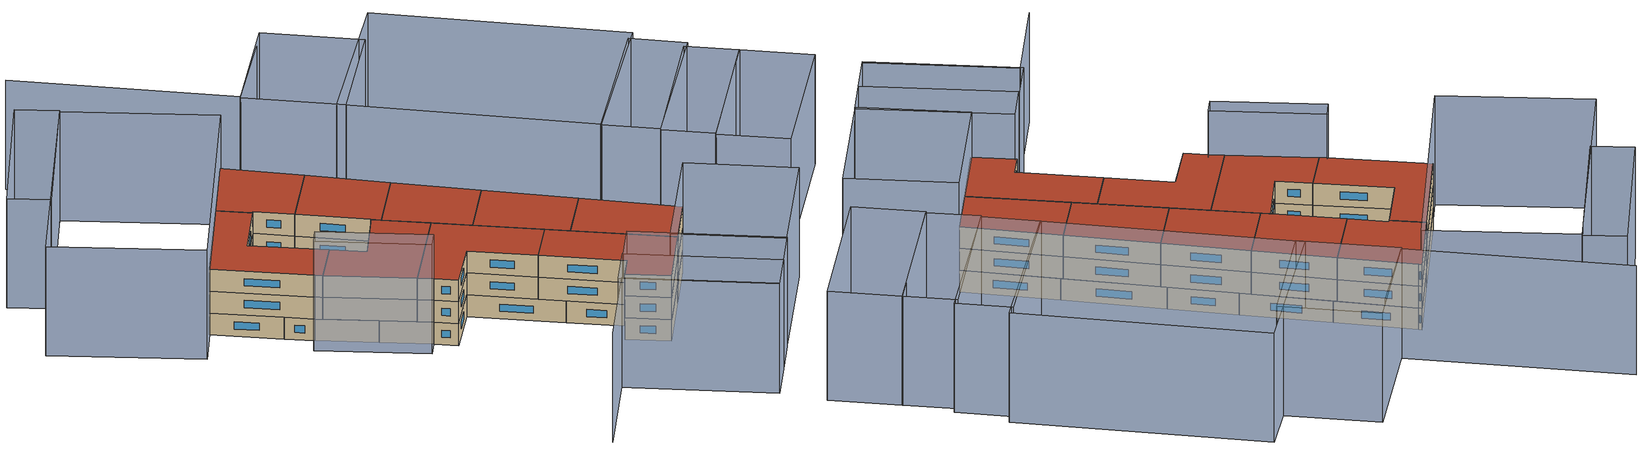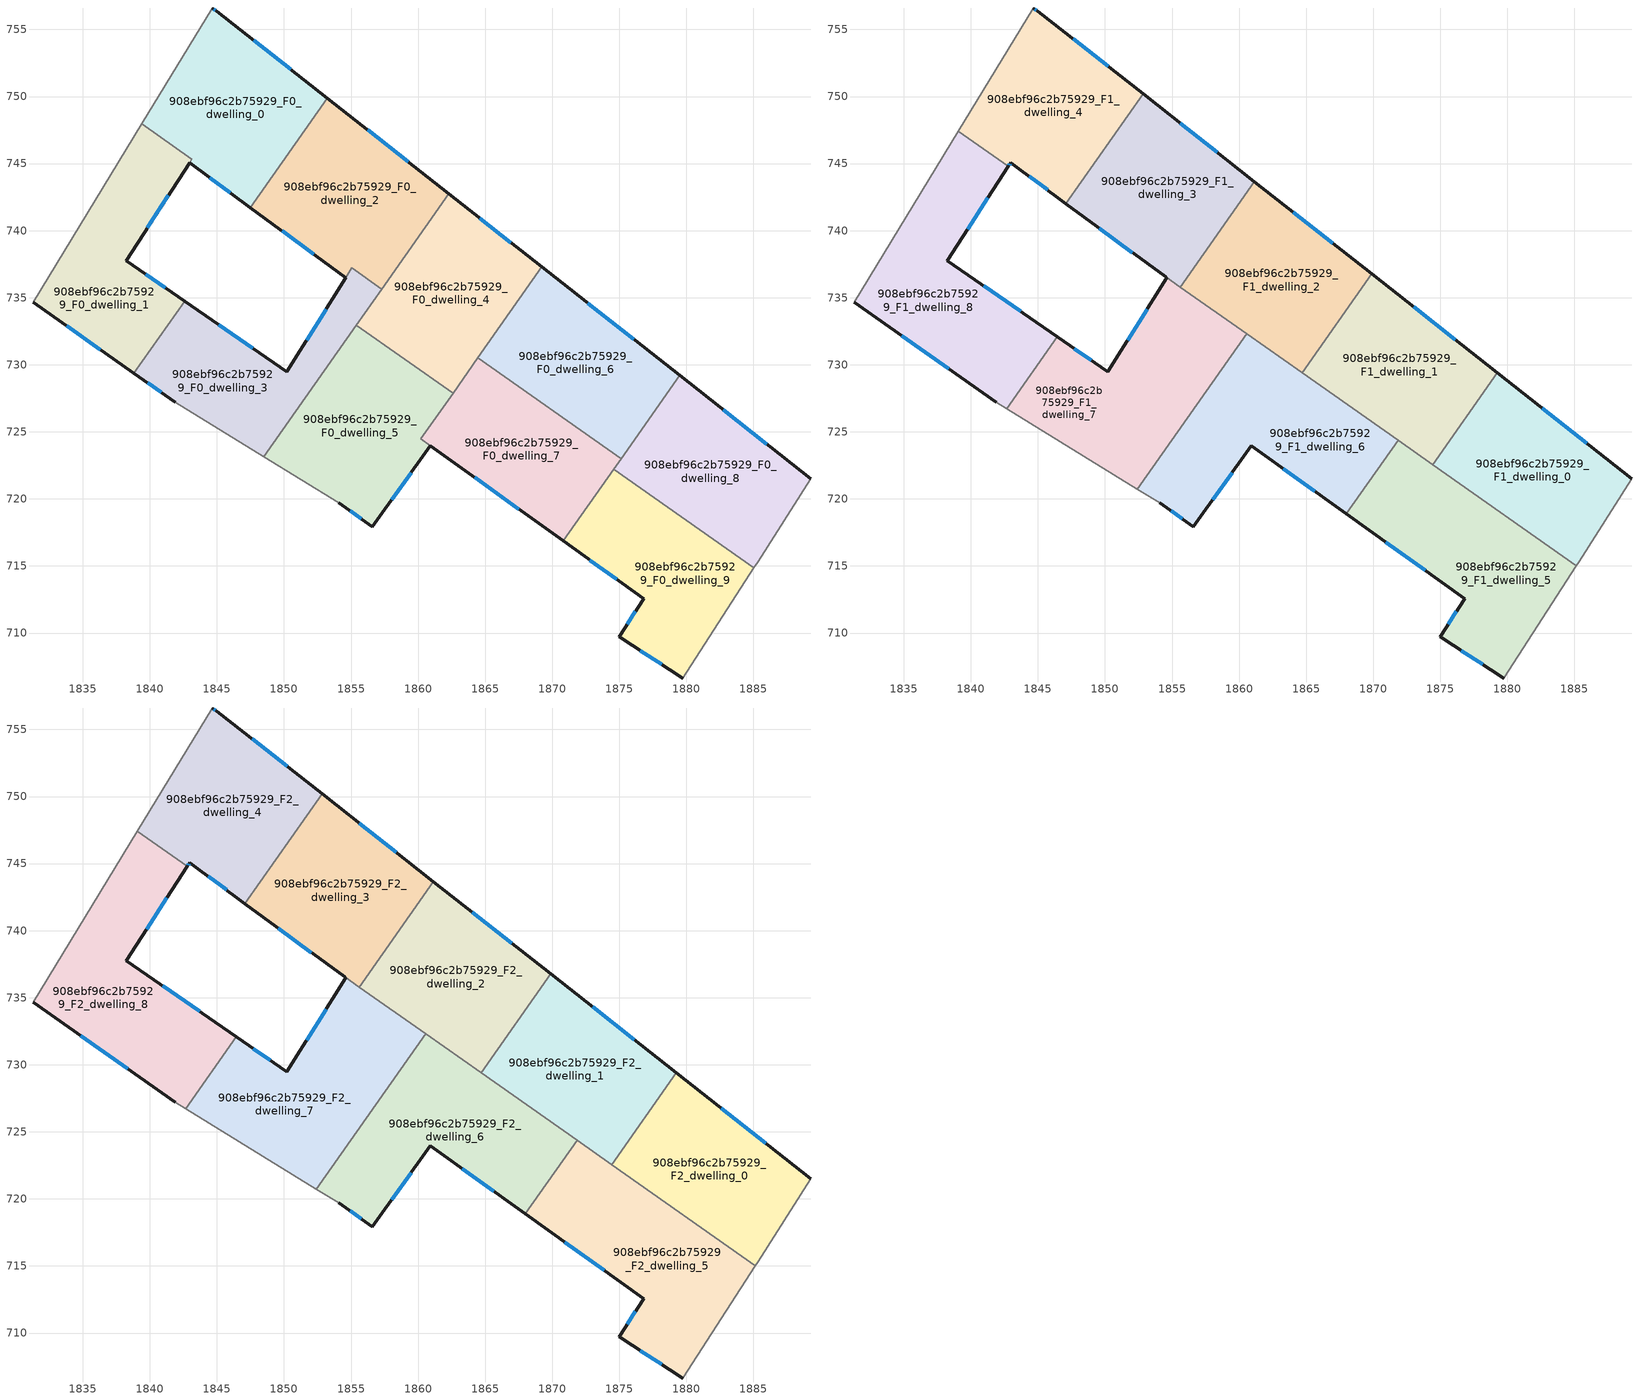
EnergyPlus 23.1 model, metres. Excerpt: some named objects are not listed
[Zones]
908ebf96c2b75929_F0_dwelling_0
 floor ground (EU_floor_Construction): 1853.24,749.88 1847.5,741.72 1842.97,745.06 1843.14,745.32 1839.4,747.95 1844.66,756.6 1845.01,756.36 z0
 wall outside (EU_wall_Construction): 1853.24,749.88 1845.01,756.36 1844.66,756.6 / 1842.97,745.06 1847.5,741.72 z0:3
 wall adiabatic (EU_wall_Construction): 1844.66,756.6 1839.4,747.95 z0:3
 wall to 908ebf96c2b75929_F0_dwelling_2 (EU_wall_Construction): 1847.5,741.72 1853.24,749.88 z0:3
 wall to 908ebf96c2b75929_F0_dwelling_1 (EU_wall_Construction): 1839.4,747.95 1843.14,745.32 1842.97,745.06 z0:3
 window (EU_Window_Construction): 1844.89,756.44 1844.78,756.52 / 1850.49,752.04 1847.75,754.2 / 1844.48,743.95 1845.99,742.83 z1:2
908ebf96c2b75929_F0_dwelling_1
 floor ground (EU_floor_Construction): 1843.14,745.32 1842.97,745.06 1838.25,737.77 1842.6,734.75 1838.82,729.38 1831.32,734.65 1839.4,747.95 z0
 wall outside (EU_wall_Construction): 1831.32,734.65 1838.82,729.38 / 1842.6,734.75 1838.25,737.77 1842.96,745.05 z0:3
 wall adiabatic (EU_wall_Construction): 1839.4,747.95 1831.32,734.65 z0:3
 wall to 908ebf96c2b75929_F0_dwelling_3 (EU_wall_Construction): 1838.82,729.38 1842.6,734.75 z0:3
 window (EU_Window_Construction): 1833.82,732.89 1836.32,731.13 / 1839.82,740.2 1841.39,742.63 / 1841.15,735.76 1839.7,736.76 z1:2
908ebf96c2b75929_F0_dwelling_2
 floor ground (EU_floor_Construction): 1862.29,742.76 1857.29,735.65 1855.05,737.22 1854.6,736.5 1847.5,741.72 1853.24,749.88 z0
 wall outside (EU_wall_Construction): 1862.29,742.76 1853.24,749.88 / 1847.5,741.72 1854.6,736.5 z0:3
 wall to 908ebf96c2b75929_F0_dwelling_4 (EU_wall_Construction): 1857.29,735.65 1862.29,742.76 z0:3
 wall to 908ebf96c2b75929_F0_dwelling_3 (EU_wall_Construction): 1854.6,736.5 1855.05,737.22 1857.29,735.65 z0:3
 window (EU_Window_Construction): 1859.27,745.13 1856.25,747.51 / 1849.87,739.98 1852.23,738.24 z1:2
908ebf96c2b75929_F0_dwelling_3
 floor ground (EU_floor_Construction): 1857.29,735.65 1848.5,723.14 1841.89,727.22 1838.82,729.38 1842.6,734.75 1850.23,729.47 1854.59,736.49 1855.05,737.22 z0
 wall outside (EU_wall_Construction): 1838.82,729.38 1841.89,727.22 / 1854.59,736.49 1850.23,729.47 1842.6,734.75 z0:3
 wall adiabatic (EU_wall_Construction): 1841.89,727.22 1848.5,723.14 z0:3
 wall to 908ebf96c2b75929_F0_dwelling_5 (EU_wall_Construction): 1848.5,723.14 1855.4,732.95 z0:3
 wall to 908ebf96c2b75929_F0_dwelling_4 (EU_wall_Construction): 1855.4,732.95 1857.29,735.65 z0:3
 window (EU_Window_Construction): 1839.84,728.66 1840.87,727.94 / 1847.69,731.23 1845.14,732.99 / 1853.14,734.15 1851.68,731.81 z1:2
908ebf96c2b75929_F0_dwelling_4
 floor ground (EU_floor_Construction): 1869.23,737.29 1862.61,727.88 1855.4,732.95 1862.29,742.76 z0
 wall outside (EU_wall_Construction): 1869.23,737.29 1862.29,742.76 z0:3
 wall to 908ebf96c2b75929_F0_dwelling_5 (EU_wall_Construction): 1855.4,732.95 1862.61,727.88 z0:3
 wall to 908ebf96c2b75929_F0_dwelling_6 (EU_wall_Construction): 1864.46,730.52 1869.23,737.29 z0:3
 wall to 908ebf96c2b75929_F0_dwelling_7 (EU_wall_Construction): 1862.61,727.88 1864.46,730.52 z0:3
 window (EU_Window_Construction): 1866.91,739.11 1864.6,740.94 z1:2
908ebf96c2b75929_F0_dwelling_5
 floor ground (EU_floor_Construction): 1862.61,727.88 1860.21,724.47 1860.92,723.96 1856.59,717.91 1854.1,719.7 1848.5,723.14 1855.4,732.95 z0
 wall outside (EU_wall_Construction): 1854.1,719.7 1856.59,717.91 1860.92,723.96 z0:3
 wall adiabatic (EU_wall_Construction): 1848.5,723.14 1854.1,719.7 z0:3
 wall to 908ebf96c2b75929_F0_dwelling_7 (EU_wall_Construction): 1860.92,723.96 1860.21,724.47 1862.61,727.88 z0:3
 window (EU_Window_Construction): 1858.03,719.93 1859.47,721.94 / 1854.93,719.1 1855.76,718.51 z1:2
908ebf96c2b75929_F0_dwelling_6
 floor ground (EU_floor_Construction): 1879.49,729.21 1875.14,723.01 1864.46,730.51 1869.23,737.29 z0
 wall outside (EU_wall_Construction): 1879.49,729.21 1869.23,737.29 z0:3
 wall to 908ebf96c2b75929_F0_dwelling_7 (EU_wall_Construction): 1864.46,730.51 1875.14,723.01 z0:3
 wall to 908ebf96c2b75929_F0_dwelling_8 (EU_wall_Construction): 1875.14,723.01 1879.49,729.21 z0:3
 window (EU_Window_Construction): 1876.07,731.9 1872.65,734.6 z1:2
908ebf96c2b75929_F0_dwelling_7
 floor ground (EU_floor_Construction): 1875.14,723.01 1870.81,716.86 1860.21,724.47 1864.46,730.51 z0
 wall outside (EU_wall_Construction): 1860.92,723.96 1870.81,716.86 z0:3
 wall to 908ebf96c2b75929_F0_dwelling_9 (EU_wall_Construction): 1870.81,716.86 1874.57,722.21 z0:3
 wall to 908ebf96c2b75929_F0_dwelling_8 (EU_wall_Construction): 1874.57,722.21 1875.14,723.01 z0:3
 window (EU_Window_Construction): 1864.22,721.6 1867.52,719.23 z1:2
 ceiling adiabatic (EU_roof_Construction): 1874.69,722.38 1875.14,723.01 1865.14,730.04 1864.7,729.4 z3
908ebf96c2b75929_F0_dwelling_8
 floor ground (EU_floor_Construction): 1889.27,721.52 1885.31,715.29 1885.03,714.86 1874.57,722.21 1879.49,729.21 z0
 wall outside (EU_wall_Construction): 1889.27,721.52 1879.49,729.21 z0:3
 wall adiabatic (EU_wall_Construction): 1885.03,714.86 1885.31,715.29 1889.27,721.52 z0:3
 wall to 908ebf96c2b75929_F0_dwelling_9 (EU_wall_Construction): 1874.57,722.21 1885.03,714.86 z0:3
 window (EU_Window_Construction): 1886.01,724.08 1882.75,726.65 z1:2
908ebf96c2b75929_F0_dwelling_9
 floor ground (EU_floor_Construction): 1885.03,714.86 1879.73,706.65 1874.99,709.71 1876.82,712.56 1870.81,716.86 1874.57,722.21 z0
 wall outside (EU_wall_Construction): 1870.81,716.86 1876.82,712.56 1874.99,709.71 1879.73,706.65 z0:3
 wall adiabatic (EU_wall_Construction): 1879.73,706.65 1885.03,714.86 z0:3
 window (EU_Window_Construction): 1876.57,708.69 1878.15,707.67 / 1876.21,711.61 1875.6,710.66 / 1872.82,715.43 1874.82,713.99 z1:2
908ebf96c2b75929_F1_dwelling_0
 floor to 908ebf96c2b75929_F0_dwelling_8 (EU_floor_Construction): 1889.27,721.52 1885.31,715.29 1885.14,715.03 1874.69,722.38 1879.49,729.21 z3
 floor to 908ebf96c2b75929_F0_dwelling_6 (EU_floor_Construction): 1879.49,729.21 1875.14,723.01 1874.88,723.19 1879.25,729.4 z3
 floor adiabatic (EU_floor_Construction): 1875.14,723.01 1874.69,722.38 1874.44,722.55 1874.88,723.19 z3
 wall outside (EU_wall_Construction): 1889.27,721.52 1879.25,729.4 z3:6
 wall adiabatic (EU_wall_Construction): 1885.14,715.03 1885.31,715.29 1889.27,721.52 z3:6
 wall to 908ebf96c2b75929_F1_dwelling_1 (EU_wall_Construction): 1879.25,729.4 1874.44,722.55 z3:6
 wall to 908ebf96c2b75929_F1_dwelling_5 (EU_wall_Construction): 1874.44,722.55 1885.14,715.03 z3:6
 window (EU_Window_Construction): 1885.93,724.15 1882.59,726.77 z4:5
908ebf96c2b75929_F1_dwelling_1
 floor to 908ebf96c2b75929_F0_dwelling_6 (EU_floor_Construction): 1879.25,729.4 1874.88,723.19 1865.14,730.04 1869.88,736.78 z3
 floor adiabatic (EU_floor_Construction): 1874.88,723.19 1874.44,722.55 1864.7,729.4 1865.14,730.04 z3
 wall outside (EU_wall_Construction): 1879.25,729.4 1869.88,736.78 z3:6
 wall to 908ebf96c2b75929_F1_dwelling_2 (EU_wall_Construction): 1869.88,736.78 1864.7,729.4 z3:6
 wall to 908ebf96c2b75929_F1_dwelling_6 (EU_wall_Construction): 1864.7,729.4 1871.85,724.37 z3:6
 wall to 908ebf96c2b75929_F1_dwelling_5 (EU_wall_Construction): 1871.85,724.37 1874.44,722.55 z3:6
 window (EU_Window_Construction): 1876.13,731.86 1873.01,734.32 z4:5
908ebf96c2b75929_F1_dwelling_2
 floor to 908ebf96c2b75929_F0_dwelling_4 (EU_floor_Construction): 1869.23,737.29 1864.01,729.88 1856.8,734.95 1862.29,742.76 z3
 floor to 908ebf96c2b75929_F0_dwelling_6 (EU_floor_Construction): 1869.88,736.78 1865.14,730.04 1864.46,730.51 1869.23,737.29 z3
 floor to 908ebf96c2b75929_F0_dwelling_2 (EU_floor_Construction): 1862.29,742.76 1857.29,735.65 1856.1,736.49 1861.14,743.66 z3
 floor to 908ebf96c2b75929_F0_dwelling_3 (EU_floor_Construction): 1857.29,735.65 1856.8,734.95 1855.61,735.79 1856.1,736.49 z3
 floor to 908ebf96c2b75929_F0_dwelling_7 (EU_floor_Construction): 1865.14,730.04 1864.7,729.4 1864.01,729.88 1864.46,730.51 z3
 wall outside (EU_wall_Construction): 1869.88,736.78 1861.14,743.66 z3:6
 wall to 908ebf96c2b75929_F1_dwelling_3 (EU_wall_Construction): 1861.14,743.66 1855.61,735.79 z3:6
 wall to 908ebf96c2b75929_F1_dwelling_7 (EU_wall_Construction): 1855.61,735.79 1860.56,732.31 z3:6
 wall to 908ebf96c2b75929_F1_dwelling_6 (EU_wall_Construction): 1860.56,732.31 1864.7,729.4 z3:6
 window (EU_Window_Construction): 1866.97,739.07 1864.05,741.37 z4:5
908ebf96c2b75929_F1_dwelling_3
 floor to 908ebf96c2b75929_F0_dwelling_2 (EU_floor_Construction): 1861.14,743.66 1856.1,736.49 1855.05,737.22 1854.6,736.5 1854.53,736.55 1847.5,741.72 1853.24,749.88 z3
 floor to 908ebf96c2b75929_F0_dwelling_0 (EU_floor_Construction): 1853.24,749.88 1847.5,741.72 1847.1,742.02 1852.84,750.19 z3
 floor to 908ebf96c2b75929_F0_dwelling_3 (EU_floor_Construction): 1856.1,736.49 1855.61,735.79 1854.6,736.5 1855.05,737.22 z3
 wall outside (EU_wall_Construction): 1861.14,743.66 1852.84,750.19 / 1847.1,742.02 1854.53,736.55 z3:6
 wall to 908ebf96c2b75929_F1_dwelling_4 (EU_wall_Construction): 1852.84,750.19 1847.1,742.02 z3:6
 wall to 908ebf96c2b75929_F1_dwelling_7 (EU_wall_Construction): 1854.53,736.55 1855.61,735.79 z3:6
 window (EU_Window_Construction): 1858.37,745.84 1855.61,748.01 / 1849.57,740.19 1852.05,738.37 z4:5
908ebf96c2b75929_F1_dwelling_4
 floor to 908ebf96c2b75929_F0_dwelling_0 (EU_floor_Construction): 1852.84,750.19 1847.1,742.02 1842.97,745.06 1843.14,745.32 1839.4,747.95 1844.66,756.6 1845.01,756.36 z3
 floor to 908ebf96c2b75929_F0_dwelling_1 (EU_floor_Construction): 1843.14,745.32 1842.96,745.05 1842.8,744.8 1839.08,747.41 1839.4,747.95 z3
 wall outside (EU_wall_Construction): 1852.84,750.19 1845.01,756.36 1844.66,756.6 / 1842.8,744.8 1842.97,745.06 1847.1,742.02 z3:6
 wall adiabatic (EU_wall_Construction): 1844.66,756.6 1839.08,747.41 z3:6
 wall to 908ebf96c2b75929_F1_dwelling_8 (EU_wall_Construction): 1839.08,747.41 1842.8,744.8 z3:6
 window (EU_Window_Construction): 1844.89,756.44 1844.78,756.52 / 1850.23,752.25 1847.62,754.3 / 1844.34,744.05 1845.72,743.03 / 1842.85,744.88 1842.91,744.97 z4:5
908ebf96c2b75929_F1_dwelling_5
 floor to 908ebf96c2b75929_F0_dwelling_9 (EU_floor_Construction): 1885.03,714.86 1879.73,706.65 1874.99,709.71 1876.82,712.56 1870.81,716.86 1874.57,722.21 z3
 floor to 908ebf96c2b75929_F0_dwelling_8 (EU_floor_Construction): 1885.14,715.03 1885.03,714.86 1874.57,722.21 1874.69,722.38 z3
 floor to 908ebf96c2b75929_F0_dwelling_7 (EU_floor_Construction): 1874.69,722.38 1870.81,716.86 1868,718.88 1871.85,724.37 z3
 wall outside (EU_wall_Construction): 1868,718.88 1876.82,712.56 1874.99,709.71 1879.73,706.65 z3:6
 wall to 908ebf96c2b75929_F1_dwelling_6 (EU_wall_Construction): 1871.85,724.37 1868,718.88 z3:6
 wall adiabatic (EU_wall_Construction): 1879.73,706.65 1885.14,715.03 z3:6
 window (EU_Window_Construction): 1876.57,708.69 1878.15,707.67 / 1876.21,711.61 1875.6,710.66 / 1870.94,716.78 1873.88,714.67 z4:5
908ebf96c2b75929_F1_dwelling_6
 floor to 908ebf96c2b75929_F0_dwelling_5 (EU_floor_Construction): 1862.61,727.88 1860.21,724.47 1860.92,723.96 1856.59,717.91 1854.1,719.7 1852.43,720.73 1859.16,730.31 z3
 floor to 908ebf96c2b75929_F0_dwelling_7 (EU_floor_Construction): 1871.85,724.37 1868,718.88 1860.21,724.47 1864.01,729.88 z3
 floor to 908ebf96c2b75929_F0_dwelling_4 (EU_floor_Construction): 1864.01,729.88 1862.61,727.88 1859.16,730.31 1860.56,732.31 z3
 wall outside (EU_wall_Construction): 1854.1,719.7 1856.59,717.91 1860.92,723.96 1868,718.88 z3:6
 wall adiabatic (EU_wall_Construction): 1852.43,720.73 1854.1,719.7 z3:6
 wall to 908ebf96c2b75929_F1_dwelling_7 (EU_wall_Construction): 1860.56,732.31 1852.43,720.73 z3:6
 window (EU_Window_Construction): 1863.28,722.27 1865.64,720.57 / 1858.03,719.93 1859.47,721.94 / 1854.93,719.1 1855.76,718.51 z4:5
908ebf96c2b75929_F1_dwelling_7
 floor to 908ebf96c2b75929_F0_dwelling_3 (EU_floor_Construction): 1856.8,734.95 1848.5,723.15 1842.69,726.72 1846.46,732.08 1850.23,729.47 1854.6,736.5 z3
 floor to 908ebf96c2b75929_F0_dwelling_4 (EU_floor_Construction): 1860.56,732.31 1859.16,730.31 1855.4,732.95 1856.8,734.95 z3
 floor to 908ebf96c2b75929_F0_dwelling_5 (EU_floor_Construction): 1859.16,730.31 1852.43,720.73 1848.5,723.15 1855.4,732.95 z3
 wall outside (EU_wall_Construction): 1854.6,736.5 1850.23,729.47 1846.46,732.08 / 1854.6,736.5 1854.53,736.55 z3:6
 wall adiabatic (EU_wall_Construction): 1842.69,726.72 1852.43,720.73 z3:6
 wall to 908ebf96c2b75929_F1_dwelling_8 (EU_wall_Construction): 1846.46,732.08 1842.69,726.72 z3:6
 window (EU_Window_Construction): 1853.14,734.16 1851.68,731.81 / 1848.97,730.34 1847.71,731.21 z4:5
908ebf96c2b75929_F1_dwelling_8
 floor to 908ebf96c2b75929_F0_dwelling_1 (EU_floor_Construction): 1842.8,744.8 1838.25,737.77 1842.6,734.75 1838.82,729.38 1831.32,734.65 1839.08,747.41 z3
 floor to 908ebf96c2b75929_F0_dwelling_3 (EU_floor_Construction): 1846.46,732.08 1842.69,726.72 1841.89,727.22 1838.82,729.38 1842.6,734.75 z3
 wall outside (EU_wall_Construction): 1846.46,732.08 1838.25,737.77 1842.8,744.8 / 1831.32,734.65 1841.89,727.22 z3:6
 wall adiabatic (EU_wall_Construction): 1841.89,727.22 1842.69,726.72 / 1839.08,747.41 1831.32,734.65 z3:6
 window (EU_Window_Construction): 1839.76,740.11 1841.28,742.45 / 1843.72,733.98 1840.98,735.87 / 1834.84,732.17 1838.37,729.7 z4:5
908ebf96c2b75929_F2_dwelling_0
 floor to 908ebf96c2b75929_F1_dwelling_0 (EU_floor_Construction): 1889.27,721.52 1885.31,715.29 1885.14,715.03 1874.44,722.55 1879.25,729.4 z6
 wall outside (EU_wall_Construction): 1889.27,721.52 1879.25,729.4 z6:9
 wall adiabatic (EU_wall_Construction): 1885.14,715.03 1885.31,715.29 1889.27,721.52 z6:9
 wall to 908ebf96c2b75929_F2_dwelling_1 (EU_wall_Construction): 1879.25,729.4 1874.44,722.55 z6:9
 wall to 908ebf96c2b75929_F2_dwelling_5 (EU_wall_Construction): 1874.44,722.55 1885.14,715.03 z6:9
 window (EU_Window_Construction): 1885.93,724.15 1882.59,726.77 z7:8
 roof outside (EU_roof_Construction): 1885.31,715.29 1889.27,721.52 1879.25,729.4 1874.44,722.55 1885.14,715.03 z9
908ebf96c2b75929_F2_dwelling_1
 floor to 908ebf96c2b75929_F1_dwelling_1 (EU_floor_Construction): 1879.25,729.4 1874.44,722.55 1864.7,729.4 1869.88,736.78 z6
 wall outside (EU_wall_Construction): 1879.25,729.4 1869.88,736.78 z6:9
 wall to 908ebf96c2b75929_F2_dwelling_2 (EU_wall_Construction): 1869.88,736.78 1864.7,729.4 z6:9
 wall to 908ebf96c2b75929_F2_dwelling_6 (EU_wall_Construction): 1864.7,729.4 1871.85,724.37 z6:9
 wall to 908ebf96c2b75929_F2_dwelling_5 (EU_wall_Construction): 1871.85,724.37 1874.44,722.55 z6:9
 window (EU_Window_Construction): 1876.13,731.86 1873.01,734.32 z7:8
 roof outside (EU_roof_Construction): 1874.44,722.55 1879.25,729.4 1869.88,736.78 1864.7,729.4 z9
908ebf96c2b75929_F2_dwelling_2
 floor to 908ebf96c2b75929_F1_dwelling_2 (EU_floor_Construction): 1869.88,736.78 1864.7,729.4 1855.61,735.79 1861.14,743.66 z6
 wall outside (EU_wall_Construction): 1869.88,736.78 1861.14,743.66 z6:9
 wall to 908ebf96c2b75929_F2_dwelling_3 (EU_wall_Construction): 1861.14,743.66 1855.61,735.79 z6:9
 wall to 908ebf96c2b75929_F2_dwelling_7 (EU_wall_Construction): 1855.61,735.79 1860.56,732.31 z6:9
 wall to 908ebf96c2b75929_F2_dwelling_6 (EU_wall_Construction): 1860.56,732.31 1864.7,729.4 z6:9
 window (EU_Window_Construction): 1866.97,739.07 1864.05,741.37 z7:8
 roof outside (EU_roof_Construction): 1864.7,729.4 1869.88,736.78 1861.14,743.66 1855.61,735.79 z9
908ebf96c2b75929_F2_dwelling_3
 floor to 908ebf96c2b75929_F1_dwelling_3 (EU_floor_Construction): 1861.14,743.66 1855.61,735.79 1854.53,736.55 1847.1,742.02 1852.84,750.19 z6
 wall outside (EU_wall_Construction): 1861.14,743.66 1852.84,750.19 / 1847.1,742.02 1854.53,736.55 z6:9
 wall to 908ebf96c2b75929_F2_dwelling_4 (EU_wall_Construction): 1852.84,750.19 1847.1,742.02 z6:9
 wall to 908ebf96c2b75929_F2_dwelling_7 (EU_wall_Construction): 1854.53,736.55 1855.61,735.79 z6:9
 window (EU_Window_Construction): 1858.37,745.84 1855.61,748.01 / 1849.57,740.19 1852.05,738.37 z7:8
 roof outside (EU_roof_Construction): 1855.61,735.79 1861.14,743.66 1852.84,750.19 1847.1,742.02 1854.53,736.55 z9
908ebf96c2b75929_F2_dwelling_4
 floor to 908ebf96c2b75929_F1_dwelling_4 (EU_floor_Construction): 1852.84,750.19 1847.1,742.02 1842.97,745.06 1842.8,744.8 1839.08,747.41 1844.66,756.6 1845.01,756.36 z6
 wall outside (EU_wall_Construction): 1852.84,750.19 1845.01,756.36 1844.66,756.6 / 1842.8,744.8 1842.97,745.06 1847.1,742.02 z6:9
 wall adiabatic (EU_wall_Construction): 1844.66,756.6 1839.08,747.41 z6:9
 wall to 908ebf96c2b75929_F2_dwelling_8 (EU_wall_Construction): 1839.08,747.41 1842.8,744.8 z6:9
 window (EU_Window_Construction): 1844.89,756.44 1844.78,756.52 / 1850.23,752.25 1847.62,754.3 / 1844.34,744.05 1845.72,743.03 / 1842.85,744.88 1842.91,744.97 z7:8
 roof outside (EU_roof_Construction): 1847.1,742.02 1852.84,750.19 1845.01,756.36 1844.66,756.6 1839.08,747.41 1842.8,744.8 1842.97,745.06 z9
908ebf96c2b75929_F2_dwelling_5
 floor to 908ebf96c2b75929_F1_dwelling_5 (EU_floor_Construction): 1885.14,715.03 1879.73,706.65 1874.99,709.71 1876.82,712.56 1868,718.88 1871.85,724.37 z6
 wall outside (EU_wall_Construction): 1868,718.88 1876.82,712.56 1874.99,709.71 1879.73,706.65 z6:9
 wall to 908ebf96c2b75929_F2_dwelling_6 (EU_wall_Construction): 1871.85,724.37 1868,718.88 z6:9
 wall adiabatic (EU_wall_Construction): 1879.73,706.65 1885.14,715.03 z6:9
 window (EU_Window_Construction): 1876.57,708.69 1878.15,707.67 / 1876.21,711.61 1875.6,710.66 / 1870.94,716.78 1873.88,714.67 z7:8
 roof outside (EU_roof_Construction): 1879.73,706.65 1885.14,715.03 1871.85,724.37 1868,718.88 1876.82,712.56 1874.99,709.71 z9
908ebf96c2b75929_F2_dwelling_6
 floor to 908ebf96c2b75929_F1_dwelling_6 (EU_floor_Construction): 1871.85,724.37 1868,718.88 1860.92,723.96 1856.59,717.91 1854.1,719.7 1852.43,720.73 1860.56,732.31 z6
 wall outside (EU_wall_Construction): 1854.1,719.7 1856.59,717.91 1860.92,723.96 1868,718.88 z6:9
 wall adiabatic (EU_wall_Construction): 1852.43,720.73 1854.1,719.7 z6:9
 wall to 908ebf96c2b75929_F2_dwelling_7 (EU_wall_Construction): 1860.56,732.31 1852.43,720.73 z6:9
 window (EU_Window_Construction): 1863.28,722.27 1865.64,720.57 / 1858.03,719.93 1859.47,721.94 / 1854.93,719.1 1855.76,718.51 z7:8
 roof outside (EU_roof_Construction): 1868,718.88 1871.85,724.37 1860.56,732.31 1852.43,720.73 1854.1,719.7 1856.59,717.91 1860.92,723.96 z9
908ebf96c2b75929_F2_dwelling_7
 floor to 908ebf96c2b75929_F1_dwelling_7 (EU_floor_Construction): 1860.56,732.31 1852.43,720.73 1842.69,726.72 1846.46,732.08 1850.23,729.47 1854.6,736.5 1854.53,736.55 z6
 wall outside (EU_wall_Construction): 1854.53,736.55 1854.6,736.5 1850.23,729.47 1846.46,732.08 z6:9
 wall adiabatic (EU_wall_Construction): 1842.69,726.72 1852.43,720.73 z6:9
 wall to 908ebf96c2b75929_F2_dwelling_8 (EU_wall_Construction): 1846.46,732.08 1842.69,726.72 z6:9
 window (EU_Window_Construction): 1853.14,734.16 1851.68,731.81 / 1848.97,730.34 1847.71,731.21 z7:8
 roof outside (EU_roof_Construction): 1852.43,720.73 1860.56,732.31 1854.53,736.55 1854.6,736.5 1850.23,729.47 1846.46,732.08 1842.69,726.72 z9
908ebf96c2b75929_F2_dwelling_8
 floor to 908ebf96c2b75929_F1_dwelling_8 (EU_floor_Construction): 1842.8,744.8 1838.25,737.77 1846.46,732.08 1842.69,726.72 1841.89,727.22 1831.32,734.65 1839.08,747.41 z6
 wall outside (EU_wall_Construction): 1846.46,732.08 1838.25,737.77 1842.8,744.8 / 1831.32,734.65 1841.89,727.22 z6:9
 wall adiabatic (EU_wall_Construction): 1841.89,727.22 1842.69,726.72 / 1839.08,747.41 1831.32,734.65 z6:9
 window (EU_Window_Construction): 1839.76,740.11 1841.28,742.45 / 1843.72,733.98 1840.98,735.87 / 1834.84,732.17 1838.37,729.7 z7:8
 roof outside (EU_roof_Construction): 1842.69,726.72 1846.46,732.08 1838.25,737.77 1842.8,744.8 1839.08,747.41 1831.32,734.65 1841.89,727.22 z9
shading: 1858.07,772.01 1850.28,761.65 / 1850.28,761.65 1827.33,778.91 / 1861.31,687.41 1868.97,699.36 / 1868.97,699.36 1885.09,689.02 / 1811.46,739.33 1829.2,768.76 / 1829.2,768.76 1845.91,758.68 / 1845.91,758.68 1828.18,729.26 / 1828.18,729.26 1811.46,739.33 / 1885.3,734.77 1859.58,754.51 / 1859.58,754.51 1873.94,773.23 / 1873.94,773.23 1899.66,753.49 / 1899.66,753.49 1885.3,734.77 / 1829.33,768.97 1817.78,749.51 / 1817.78,749.51 1813.08,752.29 / 1813.08,752.29 1824.63,771.76 / 1824.63,771.76 1829.33,768.97 / 1870.44,767.33 1860.52,753.79 / 1860.52,753.79 1850.05,761.45 / 1850.05,761.45 1859.97,775 / 1859.97,775 1870.44,767.33 / 1871.86,704.63 1888.33,694.09 / 1888.33,694.09 1884.99,688.86 / 1884.99,688.86 1868.51,699.41 / 1868.51,699.41 1871.86,704.63 / 1888.33,694.09 1871.96,704.57 / 1871.96,704.57 1875.05,709.4 / 1875.05,709.4 1891.43,698.92 / 1891.43,698.92 1888.33,694.09 / 1841.85,727.24 1854.1,719.7 / 1854.1,719.7 1852.79,717.57 / 1852.79,717.57 1840.54,725.11 / 1840.54,725.11 1841.85,727.24 / 1901.13,713.77 1891.25,698.65 / 1891.25,698.65 1879.39,706.4 / 1879.39,706.4 1889.27,721.52 / 1889.27,721.52 1901.13,713.77 / 1916.45,738.19 1903.71,720.66 / 1903.71,720.66 1896.26,726.07 / 1896.26,726.07 1909.01,743.6 / 1909.01,743.6 1916.45,738.19 / 1890.93,730.2 1903.48,747.61 / 1903.48,747.61 1909.01,743.62 / 1909.01,743.62 1896.46,726.22 / 1896.46,726.22 1890.93,730.2 / 1885.19,734.76 1898.52,752.52 / 1898.52,752.52 1904.37,748.13 / 1904.37,748.13 1891.05,730.37 / 1891.05,730.37 1885.19,734.76 z0:15
[Building]
EU S2 Campaign: North Axis=0; Terrain=City; Solar Distribution=FullExterior
[Site:Location]
Bologna: Latitude=44.5; Longitude=11.25; Time Zone=1; Elevation=37
[SizingPeriod:WeatherFileDays]
AnnualSizingPeriod: Begin Month=1; Begin Day of Month=1; End Month=12; End Day of Month=31; Day of Week for Start Day=Monday; Use Weather File Daylight Saving Period=No; Use Weather File Rain and Snow Indicators=No
[MATERIAL]
EU_InternalMass_Material: Roughness=MediumRough; Thickness=0.1; Conductivity=1; Density=1800; Specific Heat=900; Thermal Absorptance=0.9; Solar Absorptance=0.7; Visible Absorptance=0.7
[MATERIAL:NOMASS] Roughness=MediumRough; Thermal Absorptance=0.9; Solar Absorptance=0.7; Visible Absorptance=0.7
Name | Thermal Resistance
EU_wall_NoMass | 0.937881
EU_roof_NoMass | 0.548572
EU_floor_NoMass | 0.71348
[WINDOWMATERIAL:SIMPLEGLAZINGSYSTEM]
EU_Window_SimpleGlazing: UFactor=4.25633; Solar Heat Gain Coefficient=0.85; Visible Transmittance=0.85
[CONSTRUCTION]
EU_wall_Construction: EU_wall_NoMass
EU_roof_Construction: EU_roof_NoMass
EU_floor_Construction: EU_floor_NoMass
EU_Window_Construction: EU_Window_SimpleGlazing
EU_InternalMass_Construction: EU_InternalMass_Material
[ZONE] Type=1; Multiplier=1; Ceiling Height=autocalculate; Floor Area=autocalculate; Part of Total Floor Area=Yes
Name | Volume
908ebf96c2b75929_F0_dwelling_0 | 316.969
908ebf96c2b75929_F1_dwelling_0; 908ebf96c2b75929_F2_dwelling_0 | 310.565
908ebf96c2b75929_F0_dwelling_1 | 304.18
908ebf96c2b75929_F1_dwelling_1; 908ebf96c2b75929_F2_dwelling_1; 908ebf96c2b75929_F1_dwelling_3; 908ebf96c2b75929_F2_dwelling_3 | 310.589
908ebf96c2b75929_F0_dwelling_2 | 330.562
908ebf96c2b75929_F1_dwelling_2; 908ebf96c2b75929_F2_dwelling_2 | 310.572
908ebf96c2b75929_F0_dwelling_3 | 290.59
908ebf96c2b75929_F0_dwelling_4 | 310.614
908ebf96c2b75929_F1_dwelling_4; 908ebf96c2b75929_F2_dwelling_4 | 310.586
908ebf96c2b75929_F0_dwelling_5 | 329.36
908ebf96c2b75929_F1_dwelling_5; 908ebf96c2b75929_F2_dwelling_5 | 388.237
908ebf96c2b75929_F0_dwelling_6 | 310.548
908ebf96c2b75929_F1_dwelling_6; 908ebf96c2b75929_F2_dwelling_6 | 388.245
908ebf96c2b75929_F0_dwelling_7 | 291.7
908ebf96c2b75929_F1_dwelling_7; 908ebf96c2b75929_F2_dwelling_7 | 388.18
908ebf96c2b75929_F0_dwelling_8 | 310.583
908ebf96c2b75929_F1_dwelling_8; 908ebf96c2b75929_F2_dwelling_8 | 388.221
908ebf96c2b75929_F0_dwelling_9 | 310.563
[INTERNALMASS] Construction=EU_InternalMass_Construction
Name | Zone or ZoneList | Surface Area
908ebf96c2b75929_F0_dwelling_0_EU_InternalMass | 908ebf96c2b75929_F0_dwelling_0 | 105.656
908ebf96c2b75929_F0_dwelling_1_EU_InternalMass | 908ebf96c2b75929_F0_dwelling_1 | 101.392
908ebf96c2b75929_F0_dwelling_2_EU_InternalMass | 908ebf96c2b75929_F0_dwelling_2 | 110.187
908ebf96c2b75929_F0_dwelling_3_EU_InternalMass | 908ebf96c2b75929_F0_dwelling_3 | 96.8661
908ebf96c2b75929_F0_dwelling_4_EU_InternalMass | 908ebf96c2b75929_F0_dwelling_4 | 103.538
908ebf96c2b75929_F0_dwelling_5_EU_InternalMass | 908ebf96c2b75929_F0_dwelling_5 | 109.785
908ebf96c2b75929_F0_dwelling_6_EU_InternalMass | 908ebf96c2b75929_F0_dwelling_6 | 103.516
908ebf96c2b75929_F0_dwelling_7_EU_InternalMass | 908ebf96c2b75929_F0_dwelling_7 | 97.2698
908ebf96c2b75929_F0_dwelling_8_EU_InternalMass | 908ebf96c2b75929_F0_dwelling_8 | 103.528
908ebf96c2b75929_F0_dwelling_9_EU_InternalMass | 908ebf96c2b75929_F0_dwelling_9 | 103.521
908ebf96c2b75929_F1_dwelling_0_EU_InternalMass | 908ebf96c2b75929_F1_dwelling_0 | 103.522
908ebf96c2b75929_F1_dwelling_1_EU_InternalMass | 908ebf96c2b75929_F1_dwelling_1 | 103.53
908ebf96c2b75929_F1_dwelling_2_EU_InternalMass | 908ebf96c2b75929_F1_dwelling_2 | 103.524
908ebf96c2b75929_F1_dwelling_3_EU_InternalMass | 908ebf96c2b75929_F1_dwelling_3 | 103.53
908ebf96c2b75929_F1_dwelling_4_EU_InternalMass | 908ebf96c2b75929_F1_dwelling_4 | 103.528
908ebf96c2b75929_F1_dwelling_5_EU_InternalMass | 908ebf96c2b75929_F1_dwelling_5 | 129.412
908ebf96c2b75929_F1_dwelling_6_EU_InternalMass | 908ebf96c2b75929_F1_dwelling_6 | 129.415
908ebf96c2b75929_F1_dwelling_7_EU_InternalMass | 908ebf96c2b75929_F1_dwelling_7 | 129.393
908ebf96c2b75929_F1_dwelling_8_EU_InternalMass | 908ebf96c2b75929_F1_dwelling_8 | 129.407
908ebf96c2b75929_F2_dwelling_0_EU_InternalMass | 908ebf96c2b75929_F2_dwelling_0 | 103.522
908ebf96c2b75929_F2_dwelling_1_EU_InternalMass | 908ebf96c2b75929_F2_dwelling_1 | 103.53
908ebf96c2b75929_F2_dwelling_2_EU_InternalMass | 908ebf96c2b75929_F2_dwelling_2 | 103.524
908ebf96c2b75929_F2_dwelling_3_EU_InternalMass | 908ebf96c2b75929_F2_dwelling_3 | 103.53
908ebf96c2b75929_F2_dwelling_4_EU_InternalMass | 908ebf96c2b75929_F2_dwelling_4 | 103.528
908ebf96c2b75929_F2_dwelling_5_EU_InternalMass | 908ebf96c2b75929_F2_dwelling_5 | 129.412
908ebf96c2b75929_F2_dwelling_6_EU_InternalMass | 908ebf96c2b75929_F2_dwelling_6 | 129.415
908ebf96c2b75929_F2_dwelling_7_EU_InternalMass | 908ebf96c2b75929_F2_dwelling_7 | 129.393
908ebf96c2b75929_F2_dwelling_8_EU_InternalMass | 908ebf96c2b75929_F2_dwelling_8 | 129.407
[OTHEREQUIPMENT] Fuel Type=Electricity; Design Level Calculation Method=Watts/Area; Power per Zone Floor Area=1; Fraction Latent=0; Fraction Radiant=0; Fraction Lost=0; Carbon Dioxide Generation Rate=0; EndUse Subcategory=EU_Step8_InternalGains
Name | Zone or ZoneList or Space or SpaceList | Schedule
EU_Step8_InternalGain_908ebf96c2b75929_F0_dwelling_0_f000 | 908ebf96c2b75929_F0_dwelling_0 | EU_Step8_GainSchedule_908ebf96c2b75929_F0_dwelling_0_f000
EU_Step8_InternalGain_908ebf96c2b75929_F0_dwelling_1_f000 | 908ebf96c2b75929_F0_dwelling_1 | EU_Step8_GainSchedule_908ebf96c2b75929_F0_dwelling_1_f000
EU_Step8_InternalGain_908ebf96c2b75929_F0_dwelling_2_f000 | 908ebf96c2b75929_F0_dwelling_2 | EU_Step8_GainSchedule_908ebf96c2b75929_F0_dwelling_2_f000
EU_Step8_InternalGain_908ebf96c2b75929_F0_dwelling_3_f000 | 908ebf96c2b75929_F0_dwelling_3 | EU_Step8_GainSchedule_908ebf96c2b75929_F0_dwelling_3_f000
EU_Step8_InternalGain_908ebf96c2b75929_F0_dwelling_4_f000 | 908ebf96c2b75929_F0_dwelling_4 | EU_Step8_GainSchedule_908ebf96c2b75929_F0_dwelling_4_f000
EU_Step8_InternalGain_908ebf96c2b75929_F0_dwelling_5_f000 | 908ebf96c2b75929_F0_dwelling_5 | EU_Step8_GainSchedule_908ebf96c2b75929_F0_dwelling_5_f000
EU_Step8_InternalGain_908ebf96c2b75929_F0_dwelling_6_f000 | 908ebf96c2b75929_F0_dwelling_6 | EU_Step8_GainSchedule_908ebf96c2b75929_F0_dwelling_6_f000
EU_Step8_InternalGain_908ebf96c2b75929_F0_dwelling_7_f000 | 908ebf96c2b75929_F0_dwelling_7 | EU_Step8_GainSchedule_908ebf96c2b75929_F0_dwelling_7_f000
EU_Step8_InternalGain_908ebf96c2b75929_F0_dwelling_8_f000 | 908ebf96c2b75929_F0_dwelling_8 | EU_Step8_GainSchedule_908ebf96c2b75929_F0_dwelling_8_f000
EU_Step8_InternalGain_908ebf96c2b75929_F0_dwelling_9_f000 | 908ebf96c2b75929_F0_dwelling_9 | EU_Step8_GainSchedule_908ebf96c2b75929_F0_dwelling_9_f000
EU_Step8_InternalGain_908ebf96c2b75929_F1_dwelling_0_f000 | 908ebf96c2b75929_F1_dwelling_0 | EU_Step8_GainSchedule_908ebf96c2b75929_F1_dwelling_0_f000
EU_Step8_InternalGain_908ebf96c2b75929_F1_dwelling_1_f000 | 908ebf96c2b75929_F1_dwelling_1 | EU_Step8_GainSchedule_908ebf96c2b75929_F1_dwelling_1_f000
EU_Step8_InternalGain_908ebf96c2b75929_F1_dwelling_2_f000 | 908ebf96c2b75929_F1_dwelling_2 | EU_Step8_GainSchedule_908ebf96c2b75929_F1_dwelling_2_f000
EU_Step8_InternalGain_908ebf96c2b75929_F1_dwelling_3_f000 | 908ebf96c2b75929_F1_dwelling_3 | EU_Step8_GainSchedule_908ebf96c2b75929_F1_dwelling_3_f000
EU_Step8_InternalGain_908ebf96c2b75929_F1_dwelling_4_f000 | 908ebf96c2b75929_F1_dwelling_4 | EU_Step8_GainSchedule_908ebf96c2b75929_F1_dwelling_4_f000
EU_Step8_InternalGain_908ebf96c2b75929_F1_dwelling_5_f000 | 908ebf96c2b75929_F1_dwelling_5 | EU_Step8_GainSchedule_908ebf96c2b75929_F1_dwelling_5_f000
EU_Step8_InternalGain_908ebf96c2b75929_F1_dwelling_6_f000 | 908ebf96c2b75929_F1_dwelling_6 | EU_Step8_GainSchedule_908ebf96c2b75929_F1_dwelling_6_f000
EU_Step8_InternalGain_908ebf96c2b75929_F1_dwelling_7_f000 | 908ebf96c2b75929_F1_dwelling_7 | EU_Step8_GainSchedule_908ebf96c2b75929_F1_dwelling_7_f000
EU_Step8_InternalGain_908ebf96c2b75929_F1_dwelling_8_f000 | 908ebf96c2b75929_F1_dwelling_8 | EU_Step8_GainSchedule_908ebf96c2b75929_F1_dwelling_8_f000
EU_Step8_InternalGain_908ebf96c2b75929_F2_dwelling_0_f000 | 908ebf96c2b75929_F2_dwelling_0 | EU_Step8_GainSchedule_908ebf96c2b75929_F2_dwelling_0_f000
EU_Step8_InternalGain_908ebf96c2b75929_F2_dwelling_1_f000 | 908ebf96c2b75929_F2_dwelling_1 | EU_Step8_GainSchedule_908ebf96c2b75929_F2_dwelling_1_f000
EU_Step8_InternalGain_908ebf96c2b75929_F2_dwelling_2_f000 | 908ebf96c2b75929_F2_dwelling_2 | EU_Step8_GainSchedule_908ebf96c2b75929_F2_dwelling_2_f000
EU_Step8_InternalGain_908ebf96c2b75929_F2_dwelling_3_f000 | 908ebf96c2b75929_F2_dwelling_3 | EU_Step8_GainSchedule_908ebf96c2b75929_F2_dwelling_3_f000
EU_Step8_InternalGain_908ebf96c2b75929_F2_dwelling_4_f000 | 908ebf96c2b75929_F2_dwelling_4 | EU_Step8_GainSchedule_908ebf96c2b75929_F2_dwelling_4_f000
EU_Step8_InternalGain_908ebf96c2b75929_F2_dwelling_5_f000 | 908ebf96c2b75929_F2_dwelling_5 | EU_Step8_GainSchedule_908ebf96c2b75929_F2_dwelling_5_f000
EU_Step8_InternalGain_908ebf96c2b75929_F2_dwelling_6_f000 | 908ebf96c2b75929_F2_dwelling_6 | EU_Step8_GainSchedule_908ebf96c2b75929_F2_dwelling_6_f000
EU_Step8_InternalGain_908ebf96c2b75929_F2_dwelling_7_f000 | 908ebf96c2b75929_F2_dwelling_7 | EU_Step8_GainSchedule_908ebf96c2b75929_F2_dwelling_7_f000
EU_Step8_InternalGain_908ebf96c2b75929_F2_dwelling_8_f000 | 908ebf96c2b75929_F2_dwelling_8 | EU_Step8_GainSchedule_908ebf96c2b75929_F2_dwelling_8_f000
[ZONEVENTILATION:DESIGNFLOWRATE] Schedule=EU_AlwaysOn; Design Flow Rate Calculation Method=AirChanges/Hour; Air Changes per Hour=0.687892; Ventilation Type=Natural; Fan Pressure Rise=0; Fan Total Efficiency=1; Constant Term Coefficient=1; Temperature Term Coefficient=0; Velocity Term Coefficient=0; Velocity Squared Term Coefficient=0; Minimum Indoor Temperature=-100; Maximum Indoor Temperature=100; Delta Temperature=-100; Minimum Outdoor Temperature=-100; Maximum Outdoor Temperature=100; Maximum Wind Speed=40
Name | Zone or ZoneList or Space or SpaceList
EU_ConstantAir_908ebf96c2b75929_F0_dwelling_0 | 908ebf96c2b75929_F0_dwelling_0
EU_ConstantAir_908ebf96c2b75929_F0_dwelling_1 | 908ebf96c2b75929_F0_dwelling_1
EU_ConstantAir_908ebf96c2b75929_F0_dwelling_2 | 908ebf96c2b75929_F0_dwelling_2
EU_ConstantAir_908ebf96c2b75929_F0_dwelling_3 | 908ebf96c2b75929_F0_dwelling_3
EU_ConstantAir_908ebf96c2b75929_F0_dwelling_4 | 908ebf96c2b75929_F0_dwelling_4
EU_ConstantAir_908ebf96c2b75929_F0_dwelling_5 | 908ebf96c2b75929_F0_dwelling_5
EU_ConstantAir_908ebf96c2b75929_F0_dwelling_6 | 908ebf96c2b75929_F0_dwelling_6
EU_ConstantAir_908ebf96c2b75929_F0_dwelling_7 | 908ebf96c2b75929_F0_dwelling_7
EU_ConstantAir_908ebf96c2b75929_F0_dwelling_8 | 908ebf96c2b75929_F0_dwelling_8
EU_ConstantAir_908ebf96c2b75929_F0_dwelling_9 | 908ebf96c2b75929_F0_dwelling_9
EU_ConstantAir_908ebf96c2b75929_F1_dwelling_0 | 908ebf96c2b75929_F1_dwelling_0
EU_ConstantAir_908ebf96c2b75929_F1_dwelling_1 | 908ebf96c2b75929_F1_dwelling_1
EU_ConstantAir_908ebf96c2b75929_F1_dwelling_2 | 908ebf96c2b75929_F1_dwelling_2
EU_ConstantAir_908ebf96c2b75929_F1_dwelling_3 | 908ebf96c2b75929_F1_dwelling_3
EU_ConstantAir_908ebf96c2b75929_F1_dwelling_4 | 908ebf96c2b75929_F1_dwelling_4
EU_ConstantAir_908ebf96c2b75929_F1_dwelling_5 | 908ebf96c2b75929_F1_dwelling_5
EU_ConstantAir_908ebf96c2b75929_F1_dwelling_6 | 908ebf96c2b75929_F1_dwelling_6
EU_ConstantAir_908ebf96c2b75929_F1_dwelling_7 | 908ebf96c2b75929_F1_dwelling_7
EU_ConstantAir_908ebf96c2b75929_F1_dwelling_8 | 908ebf96c2b75929_F1_dwelling_8
EU_ConstantAir_908ebf96c2b75929_F2_dwelling_0 | 908ebf96c2b75929_F2_dwelling_0
EU_ConstantAir_908ebf96c2b75929_F2_dwelling_1 | 908ebf96c2b75929_F2_dwelling_1
EU_ConstantAir_908ebf96c2b75929_F2_dwelling_2 | 908ebf96c2b75929_F2_dwelling_2
EU_ConstantAir_908ebf96c2b75929_F2_dwelling_3 | 908ebf96c2b75929_F2_dwelling_3
EU_ConstantAir_908ebf96c2b75929_F2_dwelling_4 | 908ebf96c2b75929_F2_dwelling_4
EU_ConstantAir_908ebf96c2b75929_F2_dwelling_5 | 908ebf96c2b75929_F2_dwelling_5
EU_ConstantAir_908ebf96c2b75929_F2_dwelling_6 | 908ebf96c2b75929_F2_dwelling_6
EU_ConstantAir_908ebf96c2b75929_F2_dwelling_7 | 908ebf96c2b75929_F2_dwelling_7
EU_ConstantAir_908ebf96c2b75929_F2_dwelling_8 | 908ebf96c2b75929_F2_dwelling_8
[HVACTEMPLATE:THERMOSTAT]
EU_HeatOnly_908ebf96c2b75929_F0_dwelling_0: Constant Heating Setpoint=20; Constant Cooling Setpoint=50
[HVACTEMPLATE:ZONE:IDEALLOADSAIRSYSTEM] System Availability Schedule=EU_AlwaysOn; Maximum Heating Supply Air Temperature=50; Minimum Cooling Supply Air Temperature=13; Maximum Heating Supply Air Humidity Ratio=0.0156; Minimum Cooling Supply Air Humidity Ratio=0.0077; Heating Limit=NoLimit; Cooling Limit=NoLimit; Heating Availability Schedule=EU_AlwaysOn; Cooling Availability Schedule=EU_CoolingOff; Dehumidification Control Type=ConstantSensibleHeatRatio; Cooling Sensible Heat Ratio=0.7; Dehumidification Setpoint=60; Humidification Control Type=None; Humidification Setpoint=30; Outdoor Air Method=None; Outdoor Air Flow Rate per Person=0.00944; Outdoor Air Flow Rate per Zone Floor Area=0; Outdoor Air Flow Rate per Zone=0; Demand Controlled Ventilation Type=None; Outdoor Air Economizer Type=NoEconomizer; Heat Recovery Type=None; Sensible Heat Recovery Effectiveness=0.7; Latent Heat Recovery Effectiveness=0.65
Name | Template Thermostat
908ebf96c2b75929_F0_dwelling_0 | EU_HeatOnly_908ebf96c2b75929_F0_dwelling_0
908ebf96c2b75929_F0_dwelling_1 | EU_HeatOnly_908ebf96c2b75929_F0_dwelling_1
908ebf96c2b75929_F0_dwelling_2 | EU_HeatOnly_908ebf96c2b75929_F0_dwelling_2
908ebf96c2b75929_F0_dwelling_3 | EU_HeatOnly_908ebf96c2b75929_F0_dwelling_3
908ebf96c2b75929_F0_dwelling_4 | EU_HeatOnly_908ebf96c2b75929_F0_dwelling_4
908ebf96c2b75929_F0_dwelling_5 | EU_HeatOnly_908ebf96c2b75929_F0_dwelling_5
908ebf96c2b75929_F0_dwelling_6 | EU_HeatOnly_908ebf96c2b75929_F0_dwelling_6
908ebf96c2b75929_F0_dwelling_7 | EU_HeatOnly_908ebf96c2b75929_F0_dwelling_7
908ebf96c2b75929_F0_dwelling_8 | EU_HeatOnly_908ebf96c2b75929_F0_dwelling_8
908ebf96c2b75929_F0_dwelling_9 | EU_HeatOnly_908ebf96c2b75929_F0_dwelling_9
908ebf96c2b75929_F1_dwelling_0 | EU_HeatOnly_908ebf96c2b75929_F1_dwelling_0
908ebf96c2b75929_F1_dwelling_1 | EU_HeatOnly_908ebf96c2b75929_F1_dwelling_1
908ebf96c2b75929_F1_dwelling_2 | EU_HeatOnly_908ebf96c2b75929_F1_dwelling_2
908ebf96c2b75929_F1_dwelling_3 | EU_HeatOnly_908ebf96c2b75929_F1_dwelling_3
908ebf96c2b75929_F1_dwelling_4 | EU_HeatOnly_908ebf96c2b75929_F1_dwelling_4
908ebf96c2b75929_F1_dwelling_5 | EU_HeatOnly_908ebf96c2b75929_F1_dwelling_5
908ebf96c2b75929_F1_dwelling_6 | EU_HeatOnly_908ebf96c2b75929_F1_dwelling_6
908ebf96c2b75929_F1_dwelling_7 | EU_HeatOnly_908ebf96c2b75929_F1_dwelling_7
908ebf96c2b75929_F1_dwelling_8 | EU_HeatOnly_908ebf96c2b75929_F1_dwelling_8
908ebf96c2b75929_F2_dwelling_0 | EU_HeatOnly_908ebf96c2b75929_F2_dwelling_0
908ebf96c2b75929_F2_dwelling_1 | EU_HeatOnly_908ebf96c2b75929_F2_dwelling_1
908ebf96c2b75929_F2_dwelling_2 | EU_HeatOnly_908ebf96c2b75929_F2_dwelling_2
908ebf96c2b75929_F2_dwelling_3 | EU_HeatOnly_908ebf96c2b75929_F2_dwelling_3
908ebf96c2b75929_F2_dwelling_4 | EU_HeatOnly_908ebf96c2b75929_F2_dwelling_4
908ebf96c2b75929_F2_dwelling_5 | EU_HeatOnly_908ebf96c2b75929_F2_dwelling_5
908ebf96c2b75929_F2_dwelling_6 | EU_HeatOnly_908ebf96c2b75929_F2_dwelling_6
908ebf96c2b75929_F2_dwelling_7 | EU_HeatOnly_908ebf96c2b75929_F2_dwelling_7
908ebf96c2b75929_F2_dwelling_8 | EU_HeatOnly_908ebf96c2b75929_F2_dwelling_8
[SIZING:ZONE] Zone Cooling Design Supply Air Temperature Input Method=SupplyAirTemperature; Zone Cooling Design Supply Air Temperature=13; Zone Heating Design Supply Air Temperature Input Method=SupplyAirTemperature; Zone Heating Design Supply Air Temperature=50; Zone Cooling Design Supply Air Humidity Ratio=0.008; Zone Heating Design Supply Air Humidity Ratio=0.008; Cooling Design Air Flow Method=DesignDay; Cooling Design Air Flow Rate=0; Cooling Minimum Air Flow per Zone Floor Area=0.000762; Cooling Minimum Air Flow=0; Cooling Minimum Air Flow Fraction=0.2; Heating Design Air Flow Method=DesignDay; Heating Design Air Flow Rate=0; Heating Maximum Air Flow per Zone Floor Area=0.002032; Heating Maximum Air Flow=0.141576; Heating Maximum Air Flow Fraction=0.3; Account for Dedicated Outdoor Air System=No; Dedicated Outdoor Air System Control Strategy=NeutralSupplyAir; Dedicated Outdoor Air Low Setpoint Temperature for Design=autosize; Dedicated Outdoor Air High Setpoint Temperature for Design=autosize; Zone Load Sizing Method=Sensible Load Only No Latent Load; Zone Latent Cooling Design Supply Air Humidity Ratio Input Method=HumidityRatioDifference; Zone Cooling Design Supply Air Humidity Ratio Difference=0.005; Zone Latent Heating Design Supply Air Humidity Ratio Input Method=HumidityRatioDifference; Zone Humidification Design Supply Air Humidity Ratio Difference=0.005
908ebf96c2b75929_F0_dwelling_0; 908ebf96c2b75929_F0_dwelling_1; 908ebf96c2b75929_F0_dwelling_2; 908ebf96c2b75929_F0_dwelling_3; 908ebf96c2b75929_F0_dwelling_4; 908ebf96c2b75929_F0_dwelling_5; 908ebf96c2b75929_F0_dwelling_6; 908ebf96c2b75929_F0_dwelling_7; 908ebf96c2b75929_F0_dwelling_8; 908ebf96c2b75929_F0_dwelling_9; 908ebf96c2b75929_F1_dwelling_0; 908ebf96c2b75929_F1_dwelling_1; 908ebf96c2b75929_F1_dwelling_2; 908ebf96c2b75929_F1_dwelling_3; 908ebf96c2b75929_F1_dwelling_4; 908ebf96c2b75929_F1_dwelling_5; 908ebf96c2b75929_F1_dwelling_6; 908ebf96c2b75929_F1_dwelling_7; 908ebf96c2b75929_F1_dwelling_8; 908ebf96c2b75929_F2_dwelling_0; 908ebf96c2b75929_F2_dwelling_1; 908ebf96c2b75929_F2_dwelling_2; 908ebf96c2b75929_F2_dwelling_3; 908ebf96c2b75929_F2_dwelling_4; 908ebf96c2b75929_F2_dwelling_5; 908ebf96c2b75929_F2_dwelling_6; 908ebf96c2b75929_F2_dwelling_7; 908ebf96c2b75929_F2_dwelling_8
[SCHEDULE:CONSTANT]
Name | Hourly Value
EU_AlwaysOn | 1
EU_CoolingOff | 0
[SCHEDULE:FILE] Column Number=1; Rows to Skip at Top=0; Number of Hours of Data=8760; Column Separator=Comma; Interpolate to Timestep=No; Minutes per Item=60; Adjust Schedule for Daylight Savings=Yes
Name | File
EU_Step8_GainSchedule_908ebf96c2b75929_F0_dwelling_0_f000 | ../../schedules/908ebf96c2b75929/908ebf96c2b75929_F0_dwelling_0_f000_gain.csv
EU_Step8_GainSchedule_908ebf96c2b75929_F0_dwelling_1_f000 | ../../schedules/908ebf96c2b75929/908ebf96c2b75929_F0_dwelling_1_f000_gain.csv
EU_Step8_GainSchedule_908ebf96c2b75929_F0_dwelling_2_f000 | ../../schedules/908ebf96c2b75929/908ebf96c2b75929_F0_dwelling_2_f000_gain.csv
EU_Step8_GainSchedule_908ebf96c2b75929_F0_dwelling_3_f000 | ../../schedules/908ebf96c2b75929/908ebf96c2b75929_F0_dwelling_3_f000_gain.csv
EU_Step8_GainSchedule_908ebf96c2b75929_F0_dwelling_4_f000 | ../../schedules/908ebf96c2b75929/908ebf96c2b75929_F0_dwelling_4_f000_gain.csv
EU_Step8_GainSchedule_908ebf96c2b75929_F0_dwelling_5_f000 | ../../schedules/908ebf96c2b75929/908ebf96c2b75929_F0_dwelling_5_f000_gain.csv
EU_Step8_GainSchedule_908ebf96c2b75929_F0_dwelling_6_f000 | ../../schedules/908ebf96c2b75929/908ebf96c2b75929_F0_dwelling_6_f000_gain.csv
EU_Step8_GainSchedule_908ebf96c2b75929_F0_dwelling_7_f000 | ../../schedules/908ebf96c2b75929/908ebf96c2b75929_F0_dwelling_7_f000_gain.csv
EU_Step8_GainSchedule_908ebf96c2b75929_F0_dwelling_8_f000 | ../../schedules/908ebf96c2b75929/908ebf96c2b75929_F0_dwelling_8_f000_gain.csv
EU_Step8_GainSchedule_908ebf96c2b75929_F0_dwelling_9_f000 | ../../schedules/908ebf96c2b75929/908ebf96c2b75929_F0_dwelling_9_f000_gain.csv
EU_Step8_GainSchedule_908ebf96c2b75929_F1_dwelling_0_f000 | ../../schedules/908ebf96c2b75929/908ebf96c2b75929_F1_dwelling_0_f000_gain.csv
EU_Step8_GainSchedule_908ebf96c2b75929_F1_dwelling_1_f000 | ../../schedules/908ebf96c2b75929/908ebf96c2b75929_F1_dwelling_1_f000_gain.csv
EU_Step8_GainSchedule_908ebf96c2b75929_F1_dwelling_2_f000 | ../../schedules/908ebf96c2b75929/908ebf96c2b75929_F1_dwelling_2_f000_gain.csv
EU_Step8_GainSchedule_908ebf96c2b75929_F1_dwelling_3_f000 | ../../schedules/908ebf96c2b75929/908ebf96c2b75929_F1_dwelling_3_f000_gain.csv
EU_Step8_GainSchedule_908ebf96c2b75929_F1_dwelling_4_f000 | ../../schedules/908ebf96c2b75929/908ebf96c2b75929_F1_dwelling_4_f000_gain.csv
EU_Step8_GainSchedule_908ebf96c2b75929_F1_dwelling_5_f000 | ../../schedules/908ebf96c2b75929/908ebf96c2b75929_F1_dwelling_5_f000_gain.csv
EU_Step8_GainSchedule_908ebf96c2b75929_F1_dwelling_6_f000 | ../../schedules/908ebf96c2b75929/908ebf96c2b75929_F1_dwelling_6_f000_gain.csv
EU_Step8_GainSchedule_908ebf96c2b75929_F1_dwelling_7_f000 | ../../schedules/908ebf96c2b75929/908ebf96c2b75929_F1_dwelling_7_f000_gain.csv
EU_Step8_GainSchedule_908ebf96c2b75929_F1_dwelling_8_f000 | ../../schedules/908ebf96c2b75929/908ebf96c2b75929_F1_dwelling_8_f000_gain.csv
EU_Step8_GainSchedule_908ebf96c2b75929_F2_dwelling_0_f000 | ../../schedules/908ebf96c2b75929/908ebf96c2b75929_F2_dwelling_0_f000_gain.csv
EU_Step8_GainSchedule_908ebf96c2b75929_F2_dwelling_1_f000 | ../../schedules/908ebf96c2b75929/908ebf96c2b75929_F2_dwelling_1_f000_gain.csv
EU_Step8_GainSchedule_908ebf96c2b75929_F2_dwelling_2_f000 | ../../schedules/908ebf96c2b75929/908ebf96c2b75929_F2_dwelling_2_f000_gain.csv
EU_Step8_GainSchedule_908ebf96c2b75929_F2_dwelling_3_f000 | ../../schedules/908ebf96c2b75929/908ebf96c2b75929_F2_dwelling_3_f000_gain.csv
EU_Step8_GainSchedule_908ebf96c2b75929_F2_dwelling_4_f000 | ../../schedules/908ebf96c2b75929/908ebf96c2b75929_F2_dwelling_4_f000_gain.csv
EU_Step8_GainSchedule_908ebf96c2b75929_F2_dwelling_5_f000 | ../../schedules/908ebf96c2b75929/908ebf96c2b75929_F2_dwelling_5_f000_gain.csv
EU_Step8_GainSchedule_908ebf96c2b75929_F2_dwelling_6_f000 | ../../schedules/908ebf96c2b75929/908ebf96c2b75929_F2_dwelling_6_f000_gain.csv
EU_Step8_GainSchedule_908ebf96c2b75929_F2_dwelling_7_f000 | ../../schedules/908ebf96c2b75929/908ebf96c2b75929_F2_dwelling_7_f000_gain.csv
EU_Step8_GainSchedule_908ebf96c2b75929_F2_dwelling_8_f000 | ../../schedules/908ebf96c2b75929/908ebf96c2b75929_F2_dwelling_8_f000_gain.csv
